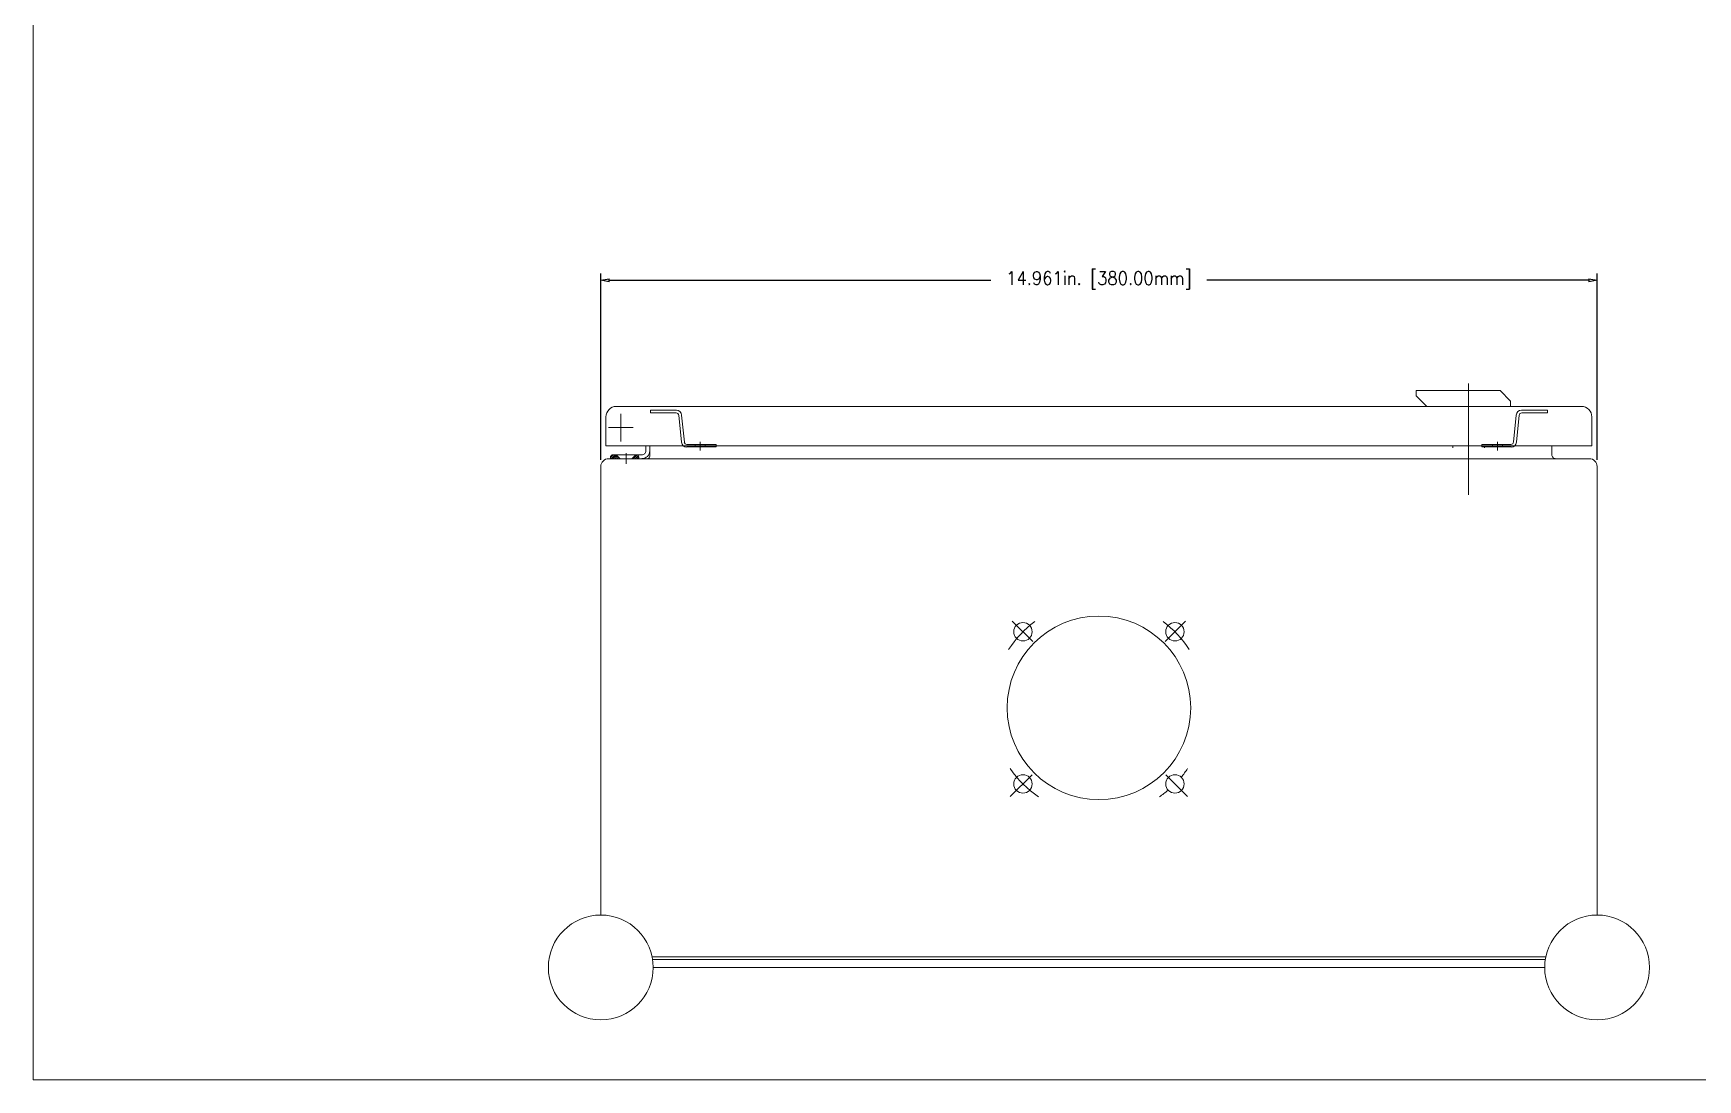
# Model space of a CAD drawing. Header units: inches. Extents: x 0 to 51, y 0 to 34.5.
# Drawn here: x 0 to 24.99, y 0 to 15.71 of the extents above; entities that cross this region are included whole.
import ezdxf
from ezdxf.enums import TextEntityAlignment as Align

# ---------------------------------------------------------------- set-up
doc = ezdxf.new("R2010")
doc.units = ezdxf.units.IN
doc.header["$MEASUREMENT"] = 0
doc.layers.get('0').update_dxf_attribs({"lineweight": 5})
doc.layers.get('Defpoints').update_dxf_attribs({"lineweight": 5})
for name, color, linetype, lineweight in [('BOARDER', 5, 'Continuous', 5), ('SYMS', 7, 'Continuous', 5), ('Title_Block_Info', 2, 'Continuous', 5)]:
    doc.layers.add(name, color=color, linetype=linetype, lineweight=lineweight)
doc.styles.add('BASE-TXT1', font='romans.shx', dxfattribs={"width": 0.9})
doc.styles.get("Standard").update_dxf_attribs({"font": 'romans.shx'})
doc.styles.add('WD', font='romans.shx')
doc.dimstyles.new('STANDARD$0', dxfattribs={"dimtxt": 0.2, "dimasz": 0.15, "dimexe": 0.1, "dimexo": 0.1, "dimgap": 0.1, "dimtad": 0, "dimtih": 1, "dimtoh": 1, "dimzin": 0, "dimdsep": 46, "dimtxsty": 'BASE-TXT1', "dimcen": 0.09, "dimclrd": 256, "dimclre": 256, "dimclrt": 256, "dimadec": 0, "dimazin": 0, "dimtfac": 1, "dimtdec": 1, "dimtofl": 0, "dimtmove": 0, "dimatfit": 3, "dimfxl": 0, "dimtolj": 1, "dimtzin": 0, "dimarcsym": 0})

# ---------------------------------------------------------------- blocks, each defined once
blk = doc.blocks.new('TB_L')
at = {"color": 5, "linetype": 'Continuous'}
for p, q in [((0, 23), (0, 0)), ((0, 0), (34, 0))]:
    blk.add_line(p, q, dxfattribs=at)
at = {"layer": 'BOARDER', "linetype": 'Continuous'}
blk.add_line((0, 1), (0, 0), dxfattribs=at)
at = {"color": 2, "linetype": 'Continuous', "style": 'WD', "flags": 1}
for tag, p in [('REV1_NO', (18.734, 3.29)), ('REV1_BY', (24.303, 3.29)), ('REV1_DATE', (26.562, 3.29)), ('REV2_NO', (18.734, 3.04)), ('REV2_BY', (24.303, 3.04)), ('REV2_DATE', (26.562, 3.04)), ('REV3_NO', (18.734, 2.79)), ('REV3_BY', (24.303, 2.79)), ('REV3_DATE', (26.562, 2.79)), ('REV4_NO', (18.734, 2.54)), ('REV4_BY', (24.303, 2.54)), ('REV4_DATE', (26.562, 2.54)), ('REV5_NO', (18.734, 2.29)), ('REV5_BY', (24.303, 2.29)), ('REV5_DATE', (26.562, 2.29)), ('REV6_NO', (18.734, 2.04)), ('REV6_BY', (24.303, 2.04)), ('REV6_DATE', (26.562, 2.04)), ('REV7_NO', (18.734, 1.79)), ('REV7_BY', (24.303, 1.79)), ('REV7_DATE', (26.562, 1.79)), ('REV8_NO', (18.734, 1.54)), ('REV8_BY', (24.303, 1.54)), ('REV8_DATE', (26.562, 1.54)), ('REV9_NO', (18.734, 1.29)), ('REV9_BY', (24.303, 1.29)), ('REV9_DATE', (26.562, 1.29))]:
    blk.add_attdef(tag, text='', height=0.15, dxfattribs=at).set_placement(p, align=Align.MIDDLE_CENTER)
for tag, p in [('REV1_CHANGE', (19.292, 3.29)), ('REV2_CHANGE', (19.292, 3.04)), ('REV3_CHANGE', (19.292, 2.79)), ('REV4_CHANGE', (19.292, 2.54)), ('REV5_CHANGE', (19.292, 2.29)), ('REV6_CHANGE', (19.292, 2.04)), ('REV7_CHANGE', (19.292, 1.79)), ('REV8_CHANGE', (19.292, 1.54)), ('REV9_CHANGE', (19.292, 1.29))]:
    blk.add_attdef(tag, text='', height=0.15, dxfattribs=at).set_placement(p, align=Align.MIDDLE_LEFT)
at = {"layer": 'Title_Block_Info', "ltscale": 0.1}
for tag, p in [('CUSTOMER', (23.842, 0.833)), ('JOB DESCRIPTION LINE', (23.842, 0.5)), ('DRAWING DESCRIPTION', (23.842, 0.167))]:
    blk.add_attdef(tag, text='', height=0.15, dxfattribs=at).set_placement(p, align=Align.MIDDLE_LEFT)
at = {"layer": 'Title_Block_Info', "ltscale": 0.1, "style": 'WD'}
for tag, p in [('JOB #', (29.752, 0.833)), ('SEC. NO.', (31.75, 0.833)), ('SHT. NO.', (33.313, 0.833)), ('NAME', (29.795, 0.5)), ('REV', (33.194, 0.5))]:
    blk.add_attdef(tag, text='', height=0.125, dxfattribs=at).set_placement(p, align=Align.MIDDLE_CENTER)
blk.add_attdef('DATE', text='', height=0.125, dxfattribs=at).set_placement((32.188, 0.5), align=Align.MIDDLE_RIGHT)
blk.add_attdef('FILE NUMBER', text='', height=0.125, dxfattribs=at).set_placement((29.591, 0.167), align=Align.MIDDLE_LEFT)
blk = doc.blocks.new('_ClosedBlank')
at = {"color": 0, "linetype": 'ByBlock', "lineweight": -2}
for p, q in [((-1, 0.17), (0, 0)), ((-1, 0.17), (-1, -0.17)), ((0, 0), (-1, -0.17))]:
    blk.add_line(p, q, dxfattribs=at)
blk = doc.blocks.new('*D13')
at = {"layer": 'Defpoints', "color": 0}
for p in [(23.48, 12), (8.52, 9.204), (23.48, 9.204)]:
    blk.add_point(p, dxfattribs=at)
at = {"layer": 'SYMS', "lineweight": -2}
for p, q in [((8.52, 9.304), (8.52, 12.1)), ((8.645, 12), (14.379, 12)), ((23.355, 12), (17.621, 12)), ((23.48, 9.304), (23.48, 12.1))]:
    blk.add_line(p, q, dxfattribs=at)
at = {"layer": 'SYMS', "lineweight": -2, "xscale": 0.125, "yscale": 0.125, "zscale": 0.125, "rotation": 180}
blk.add_blockref('_ClosedBlank', (8.52, 12), dxfattribs=at)
at = {"layer": 'SYMS', "lineweight": -2, "xscale": 0.125, "yscale": 0.125, "zscale": 0.125}
blk.add_blockref('_ClosedBlank', (23.48, 12), dxfattribs=at)
at = {"layer": 'SYMS', "insert": (16, 12), "char_height": 0.2, "attachment_point": 5, "style": 'BASE-TXT1'}
blk.add_mtext('\\A1;14.961in. [380.00mm]', dxfattribs=at)
blk = doc.blocks.new('HMISC_CAT1_6530200')
at = {"color": 3}
for p, q in [((4.764, -5.906), (4.764, -5.985)), ((6.024, -5.906), (4.764, -5.906)), ((4.764, -5.985), (4.921, -6.142)), ((5.551, -5.801), (5.551, -7.469)), ((6.181, -6.063), (6.024, -5.906)), ((-7.245, -6.142), (7.244, -6.142)), ((-6.984, -6.142), (-6.035, -6.142)), ((-6.734, -6.201), (-6.734, -6.241)), ((-6.344, -6.201), (-6.734, -6.201)), ((-6.734, -6.241), (-6.348, -6.241)), ((6.181, -6.142), (6.181, -6.063)), ((6.344, -6.201), (6.734, -6.201)), ((6.734, -6.241), (6.348, -6.241)), ((6.734, -6.201), (6.734, -6.241)), ((-7.403, -6.733), (-7.403, -6.3)), ((-6.994, -6.461), (-7.364, -6.461)), ((-7.18, -6.67), (-7.18, -6.253)), ((-6.309, -6.276), (-6.268, -6.681)), ((-6.225, -6.678), (-6.266, -6.272)), ((6.225, -6.678), (6.266, -6.272)), ((6.309, -6.276), (6.268, -6.681)), ((7.402, -6.3), (7.402, -6.733)), ((-6.804, -6.733), (-7.403, -6.733)), ((-7.344, -6.733), (-6.984, -6.733)), ((-6.984, -6.733), (-6.803, -6.733)), ((-6.804, -6.81), (-6.804, -6.733)), ((-6.804, -6.733), (-6.742, -6.733)), ((7.402, -6.733), (-6.804, -6.733)), ((-6.742, -6.733), (-6.745, -6.81)), ((-6.742, -6.888), (-6.742, -6.733)), ((-5.749, -6.713), (-6.186, -6.713)), ((-6.06, -6.752), (-6.06, -6.713)), ((-5.986, -6.673), (-5.986, -6.803)), ((-5.911, -6.752), (-5.911, -6.713)), ((-5.749, -6.752), (-5.749, -6.713)), ((5.315, -6.733), (5.315, -6.764)), ((5.749, -6.752), (5.749, -6.713)), ((5.749, -6.713), (6.186, -6.713)), ((5.787, -6.733), (5.787, -6.764)), ((5.911, -6.752), (5.911, -6.713)), ((5.984, -6.674), (5.984, -6.804)), ((5.986, -6.673), (5.986, -6.803)), ((6.058, -6.753), (6.058, -6.714)), ((6.06, -6.752), (6.06, -6.713)), ((6.801, -6.869), (6.801, -6.733)), ((-7.362, -6.928), (-6.782, -6.928)), ((-7.308, -6.869), (-7.335, -6.896)), ((-7.335, -6.91), (-7.294, -6.869)), ((-7.335, -6.896), (-7.335, -6.928)), ((-7.335, -6.928), (-7.188, -6.928)), ((-7.266, -6.869), (-7.325, -6.928)), ((-7.247, -6.869), (-7.308, -6.869)), ((-7.297, -6.928), (-7.242, -6.873)), ((-7.228, -6.887), (-7.269, -6.928)), ((-7.247, -6.869), (-6.951, -6.869)), ((-7.188, -6.928), (-7.247, -6.869)), ((-7.241, -6.928), (-7.215, -6.901)), ((-7.201, -6.915), (-7.214, -6.928)), ((-7.188, -6.928), (-7.011, -6.928)), ((-7.099, -6.845), (-7.099, -6.946)), ((-7.099, -6.946), (-7.099, -7.005)), ((-7.011, -6.928), (-6.951, -6.869)), ((-6.916, -6.928), (-7.011, -6.928)), ((-6.932, -6.869), (-6.991, -6.928)), ((-6.963, -6.928), (-6.913, -6.878)), ((-6.951, -6.869), (-6.913, -6.869)), ((-6.915, -6.907), (-6.935, -6.928)), ((-6.917, -6.89), (-6.917, -6.891)), ((-6.917, -6.891), (-6.916, -6.891)), ((-6.916, -6.891), (-6.916, -6.891)), ((-6.916, -6.891), (-6.916, -6.892)), ((-6.916, -6.892), (-6.916, -6.892)), ((-6.916, -6.892), (-6.915, -6.893)), ((-6.863, -6.928), (-6.916, -6.928)), ((-6.915, -6.893), (-6.915, -6.893)), ((-6.915, -6.893), (-6.915, -6.894)), ((-6.915, -6.894), (-6.914, -6.894)), ((-6.914, -6.894), (-6.914, -6.895)), ((-6.913, -6.869), (-6.863, -6.869)), ((-6.86, -6.928), (0, -6.928)), ((-6.19, -6.752), (-5.749, -6.752)), ((6.86, -6.928), (0, -6.928)), ((6.19, -6.752), (5.749, -6.752)), ((7.362, -6.928), (6.86, -6.928)), ((-7.48, -13.778), (-7.48, -7.046)), ((7.48, -13.778), (7.48, -7.046)), ((-0.994, -9.674), (-1.301, -9.367)), ((0.994, -9.674), (1.301, -9.367)), ((-1.005, -11.673), (-1.332, -12)), ((1.005, -11.673), (1.332, -12)), ((0, -14.408), (-6.709, -14.408)), ((-6.702, -14.447), (6.702, -14.447)), ((0, -14.408), (6.709, -14.408)), ((6.693, -14.565), (-6.693, -14.565))]:
    blk.add_line(p, q, dxfattribs=at)
for centre, radius in [((-1.141, -9.526), 0.138), ((1.141, -9.526), 0.138), ((-1.141, -11.809), 0.138), ((1.141, -11.809), 0.138), ((-7.48, -14.565), 0.787), ((7.48, -14.565), 0.787)]:
    blk.add_circle(centre, radius, dxfattribs=at)
for centre, radius, start, end in [((-7.245, -6.3), 0.157, 90, 179.999), ((-6.348, -6.28), 0.0394, 5.4422, 90.0023), ((-6.344, -6.28), 0.0788, 5.7106, 89.9876), ((6.344, -6.28), 0.0787, 90, 174.224), ((6.348, -6.28), 0.0391, 90, 174.658), ((7.244, -6.3), 0.157, 0, 89.9995), ((-6.19, -6.674), 0.0787, 185.766, 270.002), ((-6.186, -6.674), 0.0394, 185.82, 269.994), ((6.186, -6.674), 0.0392, 270, 354.519), ((6.19, -6.674), 0.0788, 270.086, 354.231), ((-7.362, -7.046), 0.118, 90, 179.986), ((-6.899, -6.882), 0.0194, 134.39, 203.269), ((-6.932, -6.91), 0.0237, 312.778, 25.54), ((-6.94, -6.915), 0.0326, 26.6206, 36.9222), ((-6.863, -6.81), 0.0591, 270, 0.001), ((-6.863, -6.809), 0.118, 270, 359.974), ((-6.782, -6.888), 0.0394, 270, 359.999), ((6.86, -6.869), 0.0591, 179.824, 269.999), ((7.362, -7.046), 0.118, 0, 89.965), ((0, -10.668), 1.378, 90, 270), ((0, -10.668), 1.614, 126.662, 147.148), ((0, -10.668), 1.378, 270, 90), ((0, -10.668), 1.614, 32.8515, 53.3376), ((0, -10.668), 1.614, 214.397, 235.807), ((0, -10.668), 1.614, 319.8927, 325.603), ((0, -10.668), 1.614, 304.192, 310.1073)]:
    blk.add_arc(centre, radius, start, end, dxfattribs=at)
at = {"style": 'WD'}
for tag, p in [('INST', (-0.016, 18.133)), ('LOC', (-0.016, 17.505)), ('DESC1', (-0.016, 16.925)), ('DESC2', (-0.016, 16.356)), ('DESC3', (-0.016, 15.78)), ('TAG1', (-0.004, 15.117))]:
    blk.add_attdef(tag, text='', height=0.5, dxfattribs=at).set_placement(p, align=Align.CENTER)
at = {"style": 'WD', "flags": 1}
for tag, p in [('FAMILY', (0.096, 13.967)), ('ASSYCODE', (-0.129, 13.492)), ('CAT', (0.009, 13.504)), ('MFG', (0.134, 13.704))]:
    blk.add_attdef(tag, p, '', height=0.01, dxfattribs=at)

msp = doc.modelspace()

# ---------------------------------------------------------------- block references
at = {"xscale": 1.5, "yscale": 1.5, "zscale": 1.5}
msp.add_blockref('TB_L', (0, 0), dxfattribs=at)
at = {"layer": 'SYMS'}
msp.add_blockref('HMISC_CAT1_6530200', (16, 16.25), dxfattribs=at)

# ---------------------------------------------------------------- dimensions: what is measured, and where the dimension line sits
dim = msp.add_linear_dim(base=(23.4803, 12), p1=(8.5197, 9.2043), p2=(23.4803, 9.2043), dimstyle='STANDARD$0', override={"dimasz": 0.125, "dimdec": 3, "dimpost": 'in.', "dimblk": 'ClosedBlank', "dimtdec": 3, "dimldrblk": 'ClosedBlank'}, dxfattribs=at)
dim.commit()
dim.dimension.update_dxf_attribs({"geometry": '*D13', "text_midpoint": (16, 12)})

doc.saveas('drawing.dxf')
